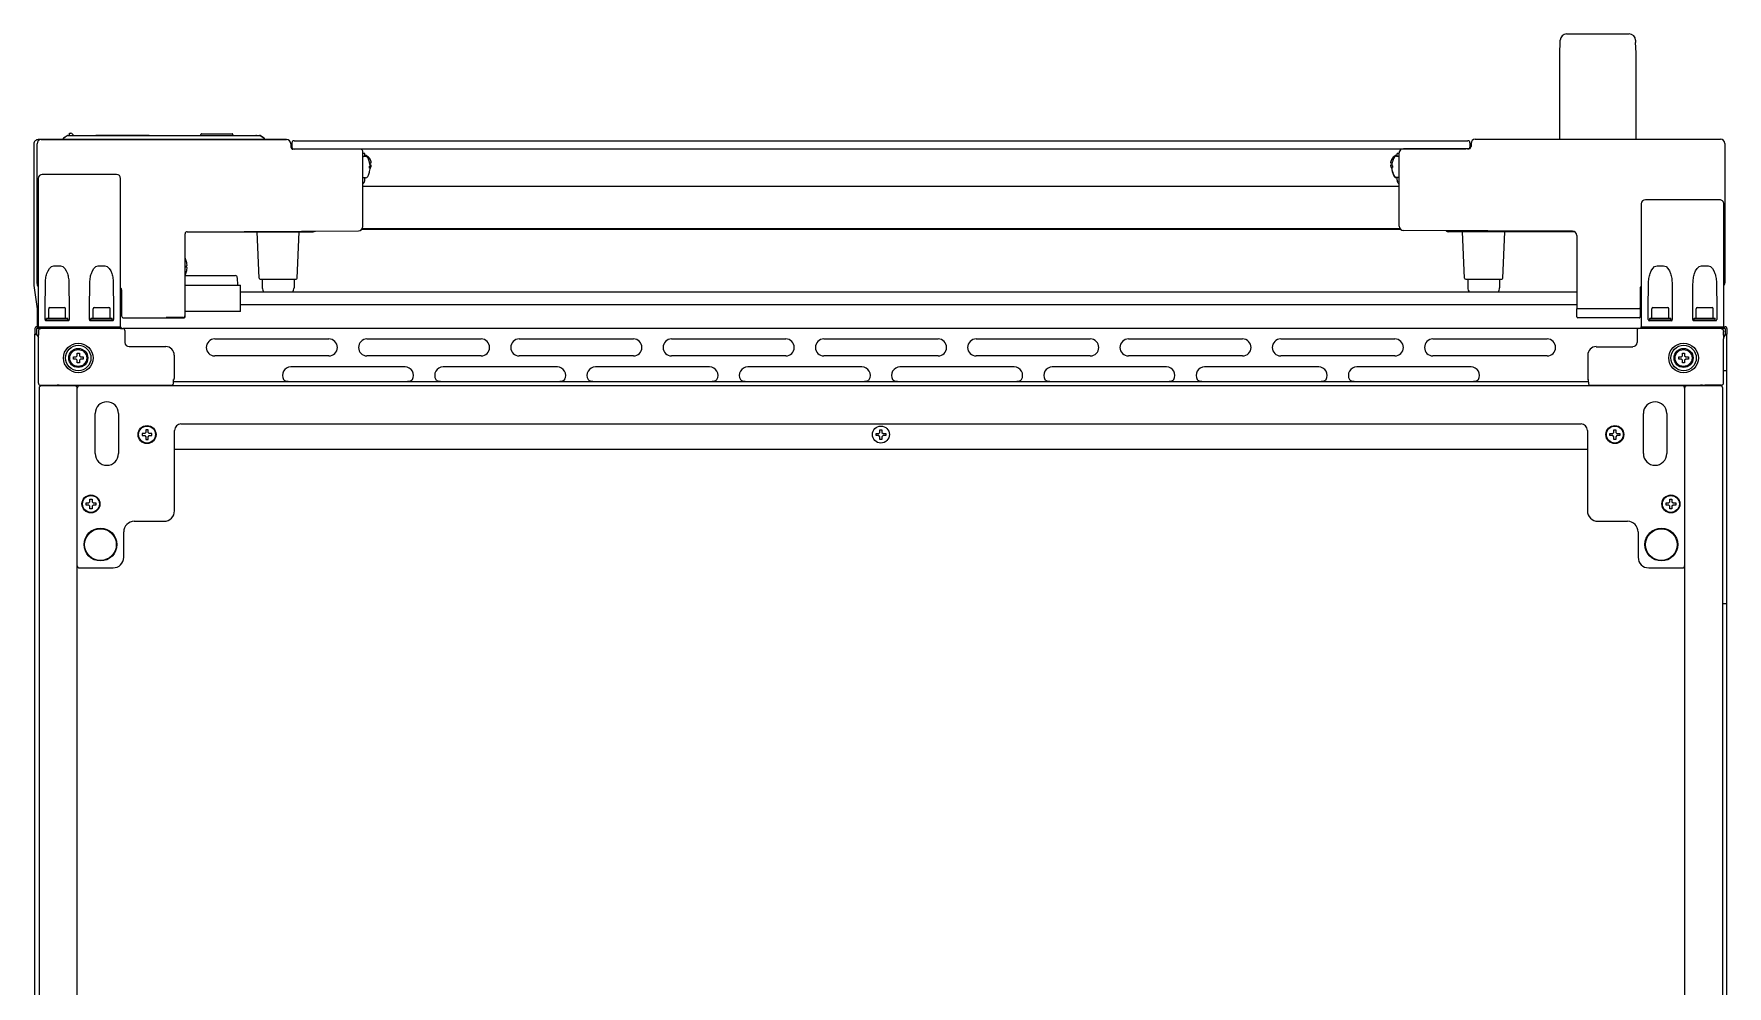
# Model space of a CAD drawing. Header units: millimetres. Extents: x 1025 to 6152, y 3757 to 7264.
# Drawn here: x 3913 to 4714, y 6814 to 7264 of the extents above; entities that cross this region are included whole.
import ezdxf

# ---------------------------------------------------------------- set-up
doc = ezdxf.new("R2010")
doc.units = ezdxf.units.MM
doc.header["$LTSCALE"] = 346.5
doc.layers.get('0').update_dxf_attribs({"linetype": 'CONTINUOUS'})
doc.layers.add('ASSI', color=7, linetype='CONTINUOUS')
doc.layers.add('GEOM', color=7, linetype='CONTINUOUS')

msp = doc.modelspace()

# ---------------------------------------------------------------- linework, layer by layer
at = {"color": 7, "linetype": 'Continuous'}
for p, q in [((4634.96, 7214.25), (4634.96, 7255)), ((4670.96, 7214.25), (4670.96, 7255)), ((3916.96, 7214), (3915.46, 7214)), ((3916.96, 7214), (4032.96, 7214)), ((4032.96, 7214), (3917.09, 7214)), ((3927.29, 7214.24), (3927.28, 7214)), ((3927.32, 7214.39), (3927.29, 7214.24)), ((3927.52, 7214.64), (3927.47, 7214.61)), ((3929.47, 7215.92), (3927.51, 7214.64)), ((3929.47, 7215.92), (3927.52, 7214.64)), ((3929.75, 7216), (4020.17, 7216)), ((3929.92, 7216), (3930.27, 7216)), ((3930.26, 7216), (3930.26, 7217)), ((3930.26, 7217), (3930.9, 7217)), ((3942.92, 7216.05), (3967.66, 7216.05)), ((3992.46, 7216.25), (3992.46, 7216.5)), ((3992.71, 7216.75), (4007.21, 7216.75)), ((4007.46, 7216.25), (4007.46, 7216.5)), ((4018.72, 7216), (4018.41, 7216)), ((4019.64, 7216), (4019.84, 7216)), ((4020, 7216), (4019.96, 7216)), ((4022.4, 7214.64), (4020.44, 7215.92)), ((4020.44, 7215.92), (4022.4, 7214.64)), ((4022.47, 7214.59), (4022.4, 7214.64)), ((4022.54, 7214.5), (4022.47, 7214.59)), ((4022.57, 7214.46), (4022.54, 7214.5)), ((4022.62, 7214.3), (4022.57, 7214.46)), ((4022.63, 7214.24), (4022.62, 7214.3)), ((4022.63, 7214.24), (4022.64, 7214)), ((4036.46, 7213.51), (4591.46, 7213.51)), ((4594.96, 7214.25), (4710.96, 7214.25)), ((3913.46, 7212), (3913.46, 7145)), ((3914.96, 7146), (3914.96, 7212)), ((4034.96, 7212), (4034.96, 7210.5)), ((4034.96, 7212), (4034.96, 7210.5)), ((4034.96, 7212), (4034.96, 7210.5)), ((4035.46, 7212.51), (4035.46, 7210.51)), ((4067.96, 7209.5), (4035.96, 7209.5)), ((4590.46, 7209.51), (4036.46, 7209.51)), ((4068.96, 7172.91), (4068.96, 7208.5)), ((4069.96, 7207.5), (4068.96, 7207.5)), ((4070.25, 7206), (4069.21, 7206)), ((4069.96, 7206), (4069.96, 7207.5)), ((4070.56, 7206.5), (4070.36, 7206.5)), ((4557.36, 7206.5), (4557.56, 7206.5)), ((4557.66, 7206.25), (4558.71, 7206.25)), ((4557.96, 7206.25), (4557.96, 7207.5)), ((4558.96, 7207.5), (4557.96, 7207.5)), ((4558.96, 7173.11), (4558.96, 7207.75)), ((4558.96, 7192.29), (4558.96, 7207.5)), ((4558.96, 7192.44), (4558.96, 7207.5)), ((4560.96, 7209.75), (4591.96, 7209.75)), ((4592.46, 7212.51), (4592.46, 7210.51)), ((4592.96, 7212.25), (4592.96, 7210.75)), ((4592.96, 7212), (4592.96, 7210.75)), ((4592.96, 7210.75), (4592.96, 7212)), ((4712.96, 7212.25), (4712.96, 7146.25)), ((3952.46, 7197.6), (3917.46, 7197.6)), ((4072.15, 7203.3), (4072.16, 7203.3)), ((4072.16, 7198.7), (4072.15, 7198.7)), ((4072.4, 7204.8), (4072.44, 7204.8)), ((4072.4, 7203), (4072.95, 7203)), ((4072.95, 7202), (4072.4, 7202)), ((4072.4, 7201.57), (4072.42, 7201.6)), ((4072.44, 7200.2), (4072.4, 7200.2)), ((4554.96, 7203), (4555.51, 7203)), ((4555.51, 7202), (4554.96, 7202)), ((4555.48, 7204.8), (4555.51, 7204.8)), ((4555.51, 7200.2), (4555.48, 7200.2)), ((4555.51, 7200.67), (4555.5, 7200.65)), ((4555.52, 7200.14), (4555.52, 7200.13)), ((4555.52, 7200.14), (4555.52, 7200.13)), ((4555.75, 7203.55), (4555.76, 7203.55)), ((4555.76, 7198.95), (4555.75, 7198.95)), ((4555.76, 7198.7), (4555.75, 7198.7)), ((3915.46, 7195.6), (3915.46, 7136.22)), ((3954.46, 7156.42), (3954.46, 7195.6)), ((4068.96, 7193.08), (4069.37, 7193.5)), ((4558.96, 7191.85), (4068.96, 7191.85)), ((4070.25, 7196), (4069.21, 7196)), ((4069.96, 7194.91), (4069.96, 7196)), ((4557.66, 7196.25), (4558.71, 7196.25)), ((4557.66, 7196), (4557.96, 7196)), ((4557.96, 7194.91), (4557.96, 7196.25)), ((4558.88, 7193.17), (4558.54, 7193.5)), ((4673.46, 7183.6), (4673.46, 7136.22)), ((4710.46, 7185.6), (4675.46, 7185.6)), ((4712.46, 7156.42), (4712.46, 7183.6)), ((3984.96, 7130.29), (3984.96, 7169.5)), ((3985.95, 7170.5), (4066.97, 7170.86)), ((3985.95, 7170.5), (4045.54, 7170.5)), ((4019.94, 7148.48), (4018.98, 7170.5)), ((4037.98, 7148.48), (4038.94, 7170.5)), ((4045.54, 7170.5), (4045.54, 7170.76)), ((4559.67, 7171.6), (4068.5, 7171.6)), ((4559.42, 7171.85), (4068.66, 7171.85)), ((4640.97, 7170.76), (4560.95, 7171.11)), ((4582.37, 7171.01), (4582.37, 7170.5)), ((4641.89, 7170.5), (4582.37, 7170.5)), ((4589.94, 7148.48), (4588.98, 7170.5)), ((4607.98, 7148.48), (4608.94, 7170.5)), ((4642.96, 7168.76), (4642.96, 7134.5)), ((3922.89, 7154.38), (3926.03, 7154.38)), ((3943.89, 7154.38), (3947.03, 7154.38)), ((3954.46, 7125.6), (3954.46, 7156.42)), ((3984.96, 7149.75), (4008.65, 7149.75)), ((3985.65, 7156.3), (3985.66, 7156.3)), ((3985.66, 7151.7), (3985.65, 7151.7)), ((3985.9, 7154.57), (3985.92, 7154.6)), ((4680.89, 7154.38), (4684.03, 7154.38)), ((4701.89, 7154.38), (4705.03, 7154.38)), ((4712.46, 7125.6), (4712.46, 7156.42)), ((3913.46, 7145), (3914.96, 7134)), ((3918.78, 7134.33), (3918.89, 7145.87)), ((3930.03, 7145.87), (3930.13, 7134.33)), ((3939.78, 7134.33), (3939.89, 7145.87)), ((3951.03, 7145.87), (3951.13, 7134.33)), ((3954.96, 7143), (3954.96, 7130.75)), ((3984.96, 7145.25), (4011.21, 7145.25)), ((4009.65, 7148.76), (4009.71, 7145.25)), ((4011.21, 7132.75), (4011.21, 7145.25)), ((4011.21, 7142), (4642.96, 7142)), ((4673.46, 7144.25), (4672.96, 7144.25)), ((4672.96, 7144.25), (4672.96, 7134.25)), ((4673.46, 7144), (4672.96, 7144)), ((4676.78, 7134.33), (4676.89, 7145.87)), ((4688.03, 7145.87), (4688.13, 7134.33)), ((4697.78, 7134.33), (4697.89, 7145.87)), ((4709.03, 7145.87), (4709.13, 7134.33)), ((3914.96, 7134), (3914.96, 7133.43)), ((3914.96, 7134), (3914.97, 7134)), ((3914.96, 7133.43), (3914.96, 7133.15)), ((3915.46, 7136.22), (3915.46, 7125.6)), ((3918.78, 7128.92), (3918.78, 7134.33)), ((3920.46, 7129.8), (3920.46, 7134.1)), ((3920.96, 7134.6), (3927.96, 7134.6)), ((3928.46, 7129.8), (3928.46, 7134.1)), ((3930.13, 7134.33), (3930.13, 7128.92)), ((3939.78, 7128.92), (3939.78, 7134.33)), ((3941.46, 7129.8), (3941.46, 7134.1)), ((3941.96, 7134.6), (3948.96, 7134.6)), ((3949.46, 7129.8), (3949.46, 7134.1)), ((3951.13, 7134.33), (3951.13, 7128.92)), ((4642.96, 7136), (4011.21, 7136)), ((4642.96, 7130.25), (4642.96, 7134)), ((4643.21, 7134.25), (4672.71, 7134.25)), ((4672.96, 7134), (4672.96, 7130.25)), ((4673.46, 7136.22), (4673.46, 7125.6)), ((4676.78, 7128.92), (4676.78, 7134.33)), ((4678.46, 7129.8), (4678.46, 7134.1)), ((4678.96, 7134.6), (4685.96, 7134.6)), ((4686.46, 7129.8), (4686.46, 7134.1)), ((4688.13, 7134.33), (4688.13, 7128.92)), ((4697.78, 7128.92), (4697.78, 7134.33)), ((4699.46, 7129.8), (4699.46, 7134.1)), ((4699.96, 7134.6), (4706.96, 7134.6)), ((4707.46, 7129.8), (4707.46, 7134.1)), ((4709.13, 7134.33), (4709.13, 7128.92)), ((3914.86, 7125.6), (3954.46, 7125.6)), ((3914.96, 7133.15), (3914.96, 7125.48)), ((3914.96, 7125.48), (3914.96, 7125.41)), ((3915.67, 7125.6), (3915.46, 7125.6)), ((3915.89, 7125.6), (3954.46, 7125.6)), ((3929.63, 7128.42), (3919.28, 7128.42)), ((3919.46, 7128.8), (3919.46, 7129.4)), ((3919.66, 7129.6), (3929.26, 7129.6)), ((3929.26, 7128.6), (3919.66, 7128.6)), ((3920.66, 7129.6), (3928.26, 7129.6)), ((3921.96, 7128.6), (3921.96, 7128.5)), ((3926.96, 7128.6), (3926.96, 7128.5)), ((3929.46, 7128.8), (3929.46, 7129.4)), ((3950.63, 7128.42), (3940.28, 7128.42)), ((3940.46, 7128.8), (3940.46, 7129.4)), ((3940.66, 7129.6), (3950.26, 7129.6)), ((3950.26, 7128.6), (3940.66, 7128.6)), ((3941.66, 7129.6), (3949.26, 7129.6)), ((3942.96, 7128.6), (3942.96, 7128.5)), ((3947.96, 7128.6), (3947.96, 7128.5)), ((3950.46, 7128.8), (3950.46, 7129.4)), ((3954.46, 7124.8), (3954.46, 7125.6)), ((3955.96, 7129.75), (3975.96, 7129.75)), ((3976.45, 7129.78), (3979.96, 7129.75)), ((3979.96, 7129.75), (3984.46, 7129.79)), ((4011.21, 7132.75), (3984.96, 7132.75)), ((4672.46, 7129.75), (4643.46, 7129.75)), ((4673.46, 7125.6), (4713.06, 7125.6)), ((4673.46, 7124.8), (4673.46, 7125.6)), ((4673.46, 7125.6), (4711.44, 7125.6)), ((4687.63, 7128.42), (4677.28, 7128.42)), ((4677.46, 7128.8), (4677.46, 7129.4)), ((4677.66, 7129.6), (4687.26, 7129.6)), ((4687.26, 7128.6), (4677.66, 7128.6)), ((4678.66, 7129.6), (4686.26, 7129.6)), ((4679.96, 7128.6), (4679.96, 7128.5)), ((4684.96, 7128.6), (4684.96, 7128.5)), ((4687.46, 7128.8), (4687.46, 7129.4)), ((4708.63, 7128.42), (4698.28, 7128.42)), ((4698.46, 7128.8), (4698.46, 7129.4)), ((4698.66, 7129.6), (4708.26, 7129.6)), ((4708.26, 7128.6), (4698.66, 7128.6)), ((4699.66, 7129.6), (4707.26, 7129.6)), ((4700.96, 7128.6), (4700.96, 7128.5)), ((4705.96, 7128.6), (4705.96, 7128.5)), ((4708.46, 7128.8), (4708.46, 7129.4)), ((4712.24, 7125.6), (4712.46, 7125.6)), ((3913.96, 7124.8), (3913.96, 7124.7)), ((3913.96, 7124.8), (3913.96, 7124.8)), ((3913.96, 7124.7), (3913.96, 7122.13)), ((3913.96, 6426.5), (3913.96, 7122.13)), ((3914.76, 7122.13), (3913.96, 7122.13)), ((3914.76, 7124.7), (3914.76, 7122.13)), ((3914.86, 7121.72), (3914.76, 7121.75)), ((3914.86, 7124.8), (3914.86, 7124.7)), ((3954.46, 7124.8), (3914.86, 7124.8)), ((3914.86, 7121.72), (3915.59, 7120.45)), ((3915.58, 7123.55), (3915.58, 7123.22)), ((3915.59, 7098.93), (3915.59, 7119.84)), ((3915.96, 7124.33), (3915.96, 7124.8)), ((3954.46, 7124.8), (3955.46, 7124.8)), ((4672.46, 7124.8), (3955.46, 7124.8)), ((3956.46, 7123.8), (3956.46, 7118.15)), ((3998.96, 7119.8), (4052.96, 7119.8)), ((4070.96, 7119.8), (4124.96, 7119.8)), ((4142.96, 7119.8), (4196.96, 7119.8)), ((4214.96, 7119.8), (4268.96, 7119.8)), ((4286.96, 7119.8), (4340.96, 7119.8)), ((4358.96, 7119.8), (4412.96, 7119.8)), ((4430.96, 7119.8), (4484.96, 7119.8)), ((4502.96, 7119.8), (4556.96, 7119.8)), ((4574.96, 7119.8), (4628.96, 7119.8)), ((4671.46, 7123.8), (4671.46, 7118.15)), ((4673.46, 7124.8), (4672.46, 7124.8)), ((4713.06, 7124.8), (4673.46, 7124.8)), ((4711.96, 7124.33), (4711.96, 7124.8)), ((4713.06, 7121.72), (4712.33, 7120.45)), ((4712.33, 7098.93), (4712.33, 7119.84)), ((4712.34, 7123.55), (4712.34, 7123.22)), ((4713.06, 7121.72), (4713.16, 7121.75)), ((4713.16, 7124.7), (4713.16, 7122.13)), ((4713.16, 7122.13), (4713.96, 7122.13)), ((4713.96, 7124.7), (4713.96, 7122.13)), ((4713.96, 6426.4), (4713.96, 7122.13)), ((3932.16, 7110.3), (3932.16, 7111.3)), ((3932.16, 7111.3), (3933.46, 7111.3)), ((3933.46, 7110.3), (3932.16, 7110.3)), ((3933.46, 7111.3), (3933.96, 7111.8)), ((3933.96, 7109.8), (3933.46, 7110.3)), ((3933.96, 7111.8), (3933.96, 7113.1)), ((3933.96, 7113.1), (3934.96, 7113.1)), ((3933.96, 7108.5), (3933.96, 7109.8)), ((3934.96, 7113.1), (3934.96, 7111.8)), ((3934.96, 7111.8), (3935.46, 7111.3)), ((3935.46, 7110.3), (3934.96, 7109.8)), ((3934.96, 7109.8), (3934.96, 7108.5)), ((3935.46, 7111.3), (3936.76, 7111.3)), ((3936.76, 7110.3), (3935.46, 7110.3)), ((3936.76, 7111.3), (3936.76, 7110.3)), ((3975.81, 7116.15), (3958.46, 7116.15)), ((3979.81, 7112.15), (3979.81, 7101.06)), ((4052.96, 7111.8), (3998.96, 7111.8)), ((4124.96, 7111.8), (4070.96, 7111.8)), ((4196.96, 7111.8), (4142.96, 7111.8)), ((4268.96, 7111.8), (4214.96, 7111.8)), ((4340.96, 7111.8), (4286.96, 7111.8)), ((4412.96, 7111.8), (4358.96, 7111.8)), ((4484.96, 7111.8), (4430.96, 7111.8)), ((4556.96, 7111.8), (4502.96, 7111.8)), ((4628.96, 7111.8), (4574.96, 7111.8)), ((4648.11, 7112.15), (4648.11, 7101.06)), ((4652.11, 7116.15), (4669.46, 7116.15)), ((4691.16, 7111.3), (4692.46, 7111.3)), ((4691.16, 7110.3), (4691.16, 7111.3)), ((4692.46, 7110.3), (4691.16, 7110.3)), ((4692.46, 7111.3), (4692.96, 7111.8)), ((4692.96, 7109.8), (4692.46, 7110.3)), ((4692.96, 7113.1), (4693.96, 7113.1)), ((4692.96, 7111.8), (4692.96, 7113.1)), ((4692.96, 7108.5), (4692.96, 7109.8)), ((4693.96, 7113.1), (4693.96, 7111.8)), ((4693.96, 7111.8), (4694.46, 7111.3)), ((4694.46, 7110.3), (4693.96, 7109.8)), ((4693.96, 7109.8), (4693.96, 7108.5)), ((4694.46, 7111.3), (4695.76, 7111.3)), ((4695.76, 7110.3), (4694.46, 7110.3)), ((4695.76, 7111.3), (4695.76, 7110.3)), ((3934.96, 7108.5), (3933.96, 7108.5)), ((4088.96, 7106.6), (4034.96, 7106.6)), ((4160.96, 7106.6), (4106.96, 7106.6)), ((4232.96, 7106.6), (4178.96, 7106.6)), ((4304.96, 7106.6), (4250.96, 7106.6)), ((4376.96, 7106.6), (4322.96, 7106.6)), ((4448.96, 7106.6), (4394.96, 7106.6)), ((4520.96, 7106.6), (4466.96, 7106.6)), ((4592.96, 7106.6), (4538.96, 7106.6)), ((4693.96, 7108.5), (4692.96, 7108.5)), ((4713.96, 7104.8), (4712.33, 7104.8)), ((3915.96, 7096.6), (3915.96, 6428.6)), ((3916.59, 7097.93), (3924.47, 7097.93)), ((3932.96, 7097.6), (3916.96, 7097.6)), ((3917.96, 7097.8), (3928.96, 7097.8)), ((3926.45, 7097.95), (3926.46, 7097.95)), ((3926.46, 7097.95), (3978.5, 7097.95)), ((3928.58, 7097.95), (3928.67, 7097.8)), ((3928.96, 7097.95), (3928.96, 7097.8)), ((3933.96, 6428.6), (3933.96, 7096.6)), ((4692.96, 7097.6), (3934.96, 7097.6)), ((3979.5, 7099.38), (3979.51, 7099.72)), ((4648.41, 7099.6), (3979.5, 7099.6)), ((3979.5, 7098.95), (3979.5, 7099.38)), ((3979.51, 7100), (3979.52, 7100.24)), ((3979.51, 7099.72), (3979.51, 7100)), ((4648.4, 7100.44), (4648.4, 7100.28)), ((4648.4, 7100.28), (4648.41, 7100.07)), ((4648.41, 7099.67), (4648.42, 7099.35)), ((4648.42, 7099.35), (4648.42, 7098.95)), ((4649.42, 7097.95), (4701.46, 7097.95)), ((4693.96, 7096.6), (4693.96, 6428.6)), ((4710.96, 7097.6), (4694.96, 7097.6)), ((4698.96, 7097.95), (4698.96, 7097.8)), ((4709.96, 7097.8), (4698.96, 7097.8)), ((4699.34, 7097.95), (4699.25, 7097.8)), ((4699.34, 7097.95), (4699.25, 7097.8)), ((4701.47, 7097.95), (4701.46, 7097.95)), ((4711.33, 7097.93), (4703.45, 7097.93)), ((4711.96, 6428.6), (4711.96, 7096.6)), ((3942.46, 7065.6), (3942.46, 7084.6)), ((3953.46, 7084.6), (3953.46, 7065.6)), ((3982.96, 7079.6), (4644.96, 7079.6)), ((4674.46, 7065.6), (4674.46, 7084.6)), ((4685.46, 7084.6), (4685.46, 7065.6)), ((3965.96, 7075.1), (3964.66, 7075.1)), ((3964.66, 7075.1), (3964.66, 7074.1)), ((3964.66, 7074.1), (3965.96, 7074.1)), ((3966.46, 7075.6), (3965.96, 7075.1)), ((3965.96, 7074.1), (3966.46, 7073.6)), ((3967.46, 7076.9), (3966.46, 7076.9)), ((3966.46, 7076.9), (3966.46, 7075.6)), ((3966.46, 7073.6), (3966.46, 7072.3)), ((3966.46, 7072.3), (3967.46, 7072.3)), ((3967.46, 7075.6), (3967.46, 7076.9)), ((3967.96, 7075.1), (3967.46, 7075.6)), ((3967.46, 7073.6), (3967.96, 7074.1)), ((3967.46, 7072.3), (3967.46, 7073.6)), ((3969.26, 7075.1), (3967.96, 7075.1)), ((3967.96, 7074.1), (3969.26, 7074.1)), ((3969.26, 7074.1), (3969.26, 7075.1)), ((3979.96, 7038.6), (3979.96, 7076.6)), ((4311.66, 7074.1), (4311.66, 7075.1)), ((4311.66, 7075.1), (4312.96, 7075.1)), ((4312.96, 7074.1), (4311.66, 7074.1)), ((4312.96, 7075.1), (4313.46, 7075.6)), ((4313.46, 7073.6), (4312.96, 7074.1)), ((4313.46, 7075.6), (4313.46, 7076.9)), ((4313.46, 7076.9), (4314.46, 7076.9)), ((4313.46, 7072.3), (4313.46, 7073.6)), ((4314.46, 7072.3), (4313.46, 7072.3)), ((4314.46, 7076.9), (4314.46, 7075.6)), ((4314.46, 7075.6), (4314.96, 7075.1)), ((4314.96, 7074.1), (4314.46, 7073.6)), ((4314.46, 7073.6), (4314.46, 7072.3)), ((4314.96, 7075.1), (4316.26, 7075.1)), ((4316.26, 7074.1), (4314.96, 7074.1)), ((4316.26, 7075.1), (4316.26, 7074.1)), ((4647.96, 7076.6), (4647.96, 7038.6)), ((4658.66, 7075.1), (4659.96, 7075.1)), ((4658.66, 7074.1), (4658.66, 7075.1)), ((4659.96, 7074.1), (4658.66, 7074.1)), ((4659.96, 7075.1), (4660.46, 7075.6)), ((4660.46, 7073.6), (4659.96, 7074.1)), ((4660.46, 7076.9), (4661.46, 7076.9)), ((4660.46, 7075.6), (4660.46, 7076.9)), ((4660.46, 7072.3), (4660.46, 7073.6)), ((4661.46, 7072.3), (4660.46, 7072.3)), ((4661.46, 7076.9), (4661.46, 7075.6)), ((4661.46, 7075.6), (4661.96, 7075.1)), ((4661.96, 7074.1), (4661.46, 7073.6)), ((4661.46, 7073.6), (4661.46, 7072.3)), ((4661.96, 7075.1), (4663.26, 7075.1)), ((4663.26, 7074.1), (4661.96, 7074.1)), ((4663.26, 7075.1), (4663.26, 7074.1)), ((4647.96, 7067.6), (3979.96, 7067.6)), ((3938.16, 7041.3), (3938.16, 7042.3)), ((3938.16, 7042.3), (3939.46, 7042.3)), ((3939.46, 7041.3), (3938.16, 7041.3)), ((3939.46, 7042.3), (3939.96, 7042.8)), ((3939.96, 7040.8), (3939.46, 7041.3)), ((3939.96, 7042.8), (3939.96, 7044.1)), ((3939.96, 7044.1), (3940.96, 7044.1)), ((3939.96, 7039.5), (3939.96, 7040.8)), ((3940.96, 7039.5), (3939.96, 7039.5)), ((3940.96, 7044.1), (3940.96, 7042.8)), ((3940.96, 7042.8), (3941.46, 7042.3)), ((3941.46, 7041.3), (3940.96, 7040.8)), ((3940.96, 7040.8), (3940.96, 7039.5)), ((3941.46, 7042.3), (3942.76, 7042.3)), ((3942.76, 7041.3), (3941.46, 7041.3)), ((3942.76, 7042.3), (3942.76, 7041.3)), ((4685.16, 7042.3), (4686.46, 7042.3)), ((4685.16, 7041.3), (4685.16, 7042.3)), ((4686.46, 7041.3), (4685.16, 7041.3)), ((4686.46, 7042.3), (4686.96, 7042.8)), ((4686.96, 7040.8), (4686.46, 7041.3)), ((4686.96, 7044.1), (4687.96, 7044.1)), ((4686.96, 7042.8), (4686.96, 7044.1)), ((4686.96, 7039.5), (4686.96, 7040.8)), ((4687.96, 7039.5), (4686.96, 7039.5)), ((4687.96, 7044.1), (4687.96, 7042.8)), ((4687.96, 7042.8), (4688.46, 7042.3)), ((4688.46, 7041.3), (4687.96, 7040.8)), ((4687.96, 7040.8), (4687.96, 7039.5)), ((4688.46, 7042.3), (4689.76, 7042.3)), ((4689.76, 7041.3), (4688.46, 7041.3)), ((4689.76, 7042.3), (4689.76, 7041.3)), ((3960.96, 7033.6), (3974.96, 7033.6)), ((4652.96, 7033.6), (4666.96, 7033.6)), ((3955.96, 7016.6), (3955.96, 7028.6)), ((4671.96, 7028.6), (4671.96, 7016.6)), ((3934.96, 7011.6), (3950.96, 7011.6)), ((4676.96, 7011.6), (4692.96, 7011.6)), ((4713.99, 7000.1), (4713.96, 7000.1)), ((4714.04, 6997.6), (4713.99, 6997.6)), ((4711.96, 6994.8), (4713.96, 6994.8))]:
    msp.add_line(p, q, dxfattribs=at)
for points in [[(3927.47, 7214.61), (3927.38, 7214.52), (3927.32, 7214.39)], [(4022.53, 7214.52), (4022.51, 7214.55), (4022.48, 7214.58), (4022.44, 7214.61), (4022.41, 7214.64), (4022.4, 7214.64)], [(4022.61, 7214.38), (4022.59, 7214.41), (4022.58, 7214.45), (4022.56, 7214.49), (4022.53, 7214.52)], [(4022.63, 7214.24), (4022.63, 7214.27), (4022.62, 7214.3), (4022.62, 7214.34), (4022.61, 7214.38)], [(3979.52, 7100.24), (3979.52, 7100.42), (3979.52, 7100.5), (3979.52, 7100.56), (3979.53, 7100.61), (3979.53, 7100.64), (3979.53, 7100.65)], [(4648.39, 7100.66), (4648.39, 7100.66), (4648.39, 7100.64), (4648.39, 7100.61), (4648.39, 7100.57), (4648.39, 7100.51), (4648.4, 7100.44)], [(4648.41, 7100.07), (4648.41, 7099.81), (4648.41, 7099.67)]]:
    msp.add_lwpolyline(points, dxfattribs=at)
for centre, radius in [((3934.46, 7110.8), 7), ((4693.46, 7110.8), 7), ((3934.46, 7110.8), 6), ((3934.46, 7110.8), 4.5), ((3934.46, 7110.8), 4), ((4693.46, 7110.8), 6), ((4693.46, 7110.8), 4.5), ((4693.46, 7110.8), 4), ((3966.96, 7074.6), 4.25), ((3966.96, 7074.6), 4), ((4313.96, 7074.6), 4), ((4660.96, 7074.6), 4.25), ((4660.96, 7074.6), 4), ((3940.46, 7041.8), 4.25), ((3940.46, 7041.8), 4), ((4687.46, 7041.8), 4.25), ((4687.46, 7041.8), 4), ((3944.96, 7022.6), 7.75), ((3944.96, 7022.6), 7.49), ((4682.96, 7022.6), 7.75), ((4682.96, 7022.6), 7.49)]:
    msp.add_circle(centre, radius, dxfattribs=at)
for centre, radius, start, end in [((3915.46, 7212), 2, 89.99639, 180.00361), ((3916.96, 7212), 2, 90, 180), ((3927.79, 7214.22), 0.5, 123.06676, 178), ((3928.52, 7215), 0.25, 90, 123.06862), ((3929.75, 7215.5), 0.5, 90, 97.5808), ((3930.9, 7216), 1, 22.02431, 90), ((3932.76, 7216.75), 1, 202.02431, 228.69118), ((3942.92, 7215.8), 0.25, 90, 125.43105), ((3960.66, 7215.8), 0.25, 90, 125.49864), ((3962.94, 7215.8), 0.25, 54.49203, 90), ((3965.52, 7215.8), 0.25, 90, 126.51277), ((3991.96, 7216.25), 0.5, 329.36366, 360), ((3992.71, 7216.5), 0.25, 90, 180), ((4007.21, 7216.5), 0.25, 360, 90), ((4007.96, 7216.25), 0.5, 180, 210.63634), ((4020.17, 7215.5), 0.5, 56.93216, 90.0007), ((4022.13, 7214.22), 0.5, 2, 56.93324), ((4036.46, 7212.51), 1, 90, 180), ((4591.46, 7212.51), 1, 360, 90), ((4036.46, 7210.51), 1, 180, 270), ((4069.21, 7205.75), 0.25, 90, 180), ((4070.36, 7206.1), 0.4, 90, 157.5), ((4070.25, 7204.75), 1.25, 28.60206, 90), ((4070.56, 7206.1), 0.4, 59.69882, 90), ((4068.34, 7202.3), 4.8, 31.37271, 59.69882), ((4063.38, 7201), 9.08, 14.6676, 28.60206), ((4559.58, 7202.3), 4.8, 120.30118, 148.62729), ((4564.54, 7201.25), 9.08, 151.39794, 165.33239), ((4557.66, 7205), 1.25, 90, 151.39794), ((4557.36, 7206.1), 0.4, 90, 120.30118), ((4557.56, 7206.1), 0.4, 22.5, 90), ((4558.71, 7206), 0.25, 360, 90), ((4591.46, 7210.51), 1, 270, 360), ((3917.46, 7195.6), 2, 90.00892, 179.99108), ((3952.46, 7195.6), 2, 0.00249, 89.99751), ((4063.38, 7201), 9.08, 331.39794, 345.33239), ((4063.49, 7201.07), 8.95, 12.63084, 14.39435), ((4063.38, 7201), 8.79, 357.39099, 2.60901), ((4063.49, 7200.92), 8.95, 345.60565, 347.36916), ((4063.48, 7201.07), 8.95, 4.19923, 12.62565), ((4063.48, 7200.92), 8.95, 347.37435, 355.80077), ((4068.35, 7202.31), 4.75, 28.9687, 31.53408), ((4068.65, 7202.5), 3.79, 0.00886, 7.59866), ((4068.65, 7202.5), 3.79, 352.40134, 359.99114), ((4068.35, 7202.68), 4.75, 328.46595, 330.64079), ((4068.34, 7202.7), 4.8, 327.85623, 328.62729), ((4063.5, 7201.08), 8.94, 3.35027, 4.19291), ((4063.5, 7200.92), 8.94, 355.80709, 356.64973), ((4068.35, 7202.68), 4.75, 330.64097, 331.03163), ((4068.36, 7202.31), 4.75, 28.00738, 28.96837), ((4068.36, 7202.68), 4.75, 331.03163, 331.99262), ((4068.36, 7202.31), 4.75, 26.68125, 28.00741), ((4068.36, 7202.68), 4.75, 331.99258, 333.31875), ((4068.36, 7202.32), 4.74, 25.54022, 26.6812), ((4068.36, 7202.68), 4.74, 333.3188, 334.45978), ((4068.36, 7202.32), 4.74, 24.57218, 25.5402), ((4068.36, 7202.68), 4.74, 334.45979, 335.42782), ((4068.37, 7202.32), 4.73, 23.31746, 24.5722), ((4068.37, 7202.68), 4.73, 335.4278, 336.68253), ((4068.37, 7202.32), 4.73, 22.54738, 23.31738), ((4068.37, 7202.67), 4.73, 336.68262, 337.45262), ((4068.38, 7202.32), 4.72, 21.00254, 22.54756), ((4068.38, 7202.67), 4.72, 337.45244, 338.99746), ((4068.39, 7202.33), 4.72, 20.5181, 21.00225), ((4068.39, 7202.67), 4.72, 338.99775, 339.4819), ((4068.4, 7202.33), 4.7, 18.46558, 20.51874), ((4068.4, 7202.66), 4.7, 339.48126, 341.53441), ((4068.42, 7202.34), 4.68, 17.37727, 18.46505), ((4068.42, 7202.66), 4.68, 341.53495, 342.62273), ((4068.43, 7202.34), 4.67, 16.39488, 17.37721), ((4068.43, 7202.65), 4.67, 342.62279, 343.60512), ((4068.46, 7202.35), 4.64, 14.31758, 16.39637), ((4068.46, 7202.64), 4.64, 343.60363, 345.68242), ((4070.97, 7203.24), 2.01, 5.14015, 7.27441), ((4070.96, 7203.25), 2.01, 352.72591, 354.74149), ((4070.96, 7201.74), 2.01, 5.2585, 7.27409), ((4070.97, 7201.75), 2.01, 352.72561, 354.85983), ((4070.99, 7203.25), 1.98, 4.28564, 5.13722), ((4071, 7203.25), 1.97, 355.39843, 356.78331), ((4070.99, 7203.25), 1.98, 354.74422, 355.39913), ((4070.99, 7201.75), 1.98, 4.60089, 5.25577), ((4071, 7201.75), 1.97, 3.21665, 4.6016), ((4070.99, 7201.75), 1.98, 354.86273, 355.7144), ((4071, 7203.25), 1.97, 3.0233, 4.28602), ((4071.01, 7203.25), 1.96, 1.99641, 3.02279), ((4071.02, 7203.25), 1.95, 0.92611, 1.99638), ((4071.02, 7203.25), 1.95, 358.84587, 0.92582), ((4071.02, 7203.25), 1.96, 357.62337, 358.84548), ((4071.01, 7203.25), 1.96, 356.78408, 357.62353), ((4071.01, 7201.75), 1.96, 2.37651, 3.21588), ((4071.02, 7201.75), 1.95, 1.15446, 2.37669), ((4071.02, 7201.75), 1.95, 359.07411, 1.15407), ((4071.02, 7201.75), 1.95, 358.00369, 359.07382), ((4071.01, 7201.75), 1.96, 356.97715, 358.00366), ((4071, 7201.75), 1.97, 355.71403, 356.97664), ((4556.93, 7203.25), 1.98, 174.86273, 175.7144), ((4556.92, 7203.25), 1.97, 175.71403, 176.97664), ((4556.91, 7203.25), 1.96, 176.97715, 178.00366), ((4556.9, 7203.25), 1.95, 178.00369, 179.07382), ((4556.9, 7203.25), 1.95, 179.07411, 181.15407), ((4556.9, 7203.25), 1.95, 181.15446, 182.37669), ((4556.91, 7203.25), 1.96, 182.37651, 183.21588), ((4556.92, 7203.25), 1.97, 183.21665, 184.6016), ((4556.93, 7203.25), 1.98, 184.60089, 185.25577), ((4556.93, 7201.75), 1.98, 174.74422, 175.39913), ((4556.92, 7201.75), 1.97, 175.39843, 176.78331), ((4556.91, 7201.75), 1.96, 176.78408, 177.62353), ((4556.9, 7201.75), 1.96, 177.62337, 178.84548), ((4556.9, 7201.75), 1.95, 178.84587, 180.92582), ((4556.9, 7201.75), 1.95, 180.92611, 181.99638), ((4556.91, 7201.75), 1.96, 181.99641, 183.02279), ((4556.92, 7201.75), 1.97, 183.0233, 184.28602), ((4556.93, 7201.75), 1.98, 184.28564, 185.13722), ((4559.46, 7202.35), 4.64, 163.60363, 165.68242), ((4556.95, 7203.24), 2.01, 172.72561, 174.85983), ((4556.95, 7203.25), 2.01, 185.2585, 187.27409), ((4556.95, 7201.74), 2.01, 172.72591, 174.74149), ((4556.95, 7201.75), 2.01, 185.14015, 187.27441), ((4559.46, 7202.64), 4.64, 194.31758, 196.39637), ((4559.49, 7202.34), 4.67, 162.62279, 163.60512), ((4559.49, 7202.65), 4.67, 196.39488, 197.37721), ((4559.5, 7202.34), 4.68, 161.53495, 162.62273), ((4559.5, 7202.66), 4.68, 197.37727, 198.46505), ((4559.52, 7202.33), 4.7, 159.48126, 161.53441), ((4559.52, 7202.66), 4.7, 198.46558, 200.51874), ((4559.53, 7202.33), 4.72, 158.99775, 159.4819), ((4559.53, 7202.67), 4.72, 200.5181, 201.00225), ((4559.54, 7202.32), 4.72, 157.45244, 158.99746), ((4559.54, 7202.67), 4.72, 201.00254, 202.54756), ((4559.54, 7202.32), 4.73, 156.68262, 157.45262), ((4559.54, 7202.67), 4.73, 202.54738, 203.31738), ((4559.55, 7202.32), 4.73, 155.4278, 156.68253), ((4559.55, 7202.68), 4.73, 203.31746, 204.5722), ((4559.55, 7202.32), 4.74, 154.45979, 155.42782), ((4559.55, 7202.68), 4.74, 204.57218, 205.5402), ((4559.56, 7202.32), 4.74, 153.3188, 154.45978), ((4559.56, 7202.68), 4.74, 205.54022, 206.6812), ((4559.56, 7202.31), 4.75, 151.99258, 153.31875), ((4559.56, 7202.68), 4.75, 206.68125, 208.00741), ((4559.56, 7202.31), 4.75, 151.03163, 151.99262), ((4559.56, 7202.68), 4.75, 208.00738, 208.96837), ((4559.57, 7202.31), 4.75, 148.46592, 151.0313), ((4559.57, 7202.68), 4.75, 208.9687, 211.53408), ((4559.27, 7202.5), 3.79, 172.40134, 179.99114), ((4559.26, 7202.5), 3.78, 180.0076, 187.19438), ((4559.58, 7202.7), 4.8, 211.37271, 212.79322), ((4564.42, 7201.33), 8.94, 175.80709, 176.64973), ((4564.42, 7201.17), 8.94, 183.35027, 184.19291), ((4564.43, 7201.32), 8.95, 167.37435, 175.80077), ((4564.43, 7201.17), 8.95, 184.19923, 192.62565), ((4564.43, 7200.92), 8.95, 185.07783, 192.64682), ((4564.43, 7201.32), 8.95, 165.60565, 167.36916), ((4564.43, 7201.17), 8.95, 192.63084, 194.39435), ((4564.43, 7200.92), 8.94, 192.65045, 192.83743), ((4564.43, 7200.92), 8.95, 192.83748, 194.39435), ((4564.54, 7201.25), 8.79, 177.39099, 182.60901), ((4564.54, 7201.25), 9.08, 194.6676, 208.60206), ((4564.54, 7201), 9.08, 194.6676, 208.60206), ((4069.21, 7196.25), 0.25, 180, 270), ((4067.96, 7194.91), 2, 315, 360), ((4070.25, 7197.25), 1.25, 270, 331.39794), ((4557.66, 7197.5), 1.25, 208.60206, 270), ((4557.66, 7197.25), 1.25, 208.60206, 270), ((4559.96, 7194.91), 2, 180, 225), ((4558.71, 7196.5), 0.25, 270, 360), ((4675.46, 7183.6), 2, 90.00256, 179.99744), ((4710.46, 7183.6), 2, 359.99601, 90.00399), ((4045.54, 7172.5), 2, 270, 300.03427), ((4066.87, 7172.95), 2.09, 272.79475, 358.94429), ((4560.96, 7173.11), 2, 180, 269.75), ((4582.37, 7172.5), 2, 228.14697, 270), ((3976.88, 7154), 9.08, 14.6676, 26.96508), ((3976.88, 7154), 9.08, 333.03492, 345.33239), ((3976.99, 7154.07), 8.95, 12.63084, 14.39435), ((3976.88, 7154), 8.79, 357.39099, 2.60901), ((3976.99, 7153.92), 8.95, 345.60565, 347.36916), ((3976.98, 7154.07), 8.95, 4.19923, 12.62565), ((3976.98, 7153.92), 8.95, 347.37435, 355.80077), ((3977, 7154.08), 8.94, 3.35027, 4.19291), ((3977, 7153.92), 8.94, 355.80709, 356.64973), ((4008.65, 7148.75), 1, 1, 90), ((3920.96, 7134.1), 0.5, 90, 180), ((3927.96, 7134.1), 0.5, 0, 90), ((3941.96, 7134.1), 0.5, 90, 180), ((3948.96, 7134.1), 0.5, 0, 90), ((4643.21, 7134), 0.25, 89.98971, 180.01284), ((4672.71, 7134), 0.25, 359.98182, 90.01236), ((4677.28, 7134.33), 0.5, 179.42261, 180), ((4678.96, 7134.1), 0.5, 90, 180), ((4685.96, 7134.1), 0.5, 0, 90), ((4687.63, 7134.33), 0.5, 0, 0.57739), ((4699.96, 7134.1), 0.5, 90, 180), ((4706.96, 7134.1), 0.5, 0, 90), ((3914.86, 7124.7), 0.9, 90, 180), ((3919.28, 7128.92), 0.499, 179.94697, 270.05303), ((3919.66, 7129.4), 0.2, 90, 180), ((3919.66, 7128.8), 0.2, 180, 270), ((3920.66, 7129.8), 0.2, 180, 270), ((3928.26, 7129.8), 0.2, 270, 0), ((3929.26, 7129.4), 0.2, 0, 90), ((3929.26, 7128.8), 0.2, 270, 0), ((3929.63, 7128.92), 0.499, 269.94708, 0.05292), ((3940.28, 7128.92), 0.499, 179.94697, 270.05303), ((3940.66, 7129.4), 0.2, 90, 180), ((3940.66, 7128.8), 0.2, 180, 270), ((3941.66, 7129.8), 0.2, 180, 270), ((3949.26, 7129.8), 0.2, 270, 0), ((3950.26, 7129.4), 0.2, 0, 90), ((3950.26, 7128.8), 0.2, 270, 0), ((3950.63, 7128.92), 0.499, 269.94708, 0.05292), ((3953.96, 7124.7), 0.9, 6.38059, 56.25101), ((3976.46, 7130.28), 0.5, 215.91393, 269.5), ((3984.46, 7130.29), 0.5, 270.5, 360), ((4643.46, 7130.25), 0.5, 180.00193, 269.99643), ((4672.46, 7130.25), 0.5, 270.0296, 0.04679), ((4673.96, 7124.7), 0.9, 123.74899, 173.61941), ((4677.28, 7128.92), 0.499, 179.94697, 270.05303), ((4677.66, 7129.4), 0.2, 90, 180), ((4677.66, 7128.8), 0.2, 180, 270), ((4678.66, 7129.8), 0.2, 180, 270), ((4686.26, 7129.8), 0.2, 270, 0), ((4687.26, 7129.4), 0.2, 0, 90), ((4687.26, 7128.8), 0.2, 270, 0), ((4687.63, 7128.92), 0.499, 269.94708, 0.05292), ((4698.28, 7128.92), 0.499, 179.94697, 270.05303), ((4698.66, 7129.4), 0.2, 90, 180), ((4698.66, 7128.8), 0.2, 180, 270), ((4699.66, 7129.8), 0.2, 180, 270), ((4707.26, 7129.8), 0.2, 270, 0), ((4708.26, 7129.4), 0.2, 0, 90), ((4708.26, 7128.8), 0.2, 270, 0), ((4708.63, 7128.92), 0.499, 269.94708, 0.05292), ((4713.06, 7124.7), 0.9, 0, 90), ((3914.86, 7124.7), 0.1, 90, 180), ((3998.96, 7115.8), 4, 90, 270), ((4052.96, 7115.8), 4, 270, 90), ((4070.96, 7115.8), 4, 90, 270), ((4124.96, 7115.8), 4, 270, 90), ((4142.96, 7115.8), 4, 90, 270), ((4196.96, 7115.8), 4, 270, 90), ((4214.96, 7115.8), 4, 90, 270), ((4268.96, 7115.8), 4, 270, 90), ((4286.96, 7115.8), 4, 90, 270), ((4340.96, 7115.8), 4, 270, 90), ((4358.96, 7115.8), 4, 90, 270), ((4412.96, 7115.8), 4, 270, 90), ((4430.96, 7115.8), 4, 90, 270), ((4484.96, 7115.8), 4, 270, 90), ((4502.96, 7115.8), 4, 90, 270), ((4556.96, 7115.8), 4, 270, 90), ((4574.96, 7115.8), 4, 90, 270), ((4628.96, 7115.8), 4, 270, 90), ((4713.06, 7124.7), 0.1, 0, 90), ((4034.96, 7102.6), 4, 90, 210), ((4088.96, 7102.6), 4, 330, 90), ((4106.96, 7102.6), 4, 90, 210), ((4160.96, 7102.6), 4, 330, 90), ((4178.96, 7102.6), 4, 90, 210), ((4232.96, 7102.6), 4, 330, 90), ((4250.96, 7102.6), 4, 90, 210), ((4304.96, 7102.6), 4, 330, 90), ((4322.96, 7102.6), 4, 90, 210), ((4376.96, 7102.6), 4, 330, 90), ((4394.96, 7102.6), 4, 90, 210), ((4448.96, 7102.6), 4, 330, 90), ((4466.96, 7102.6), 4, 90, 210), ((4520.96, 7102.6), 4, 330, 90), ((4538.96, 7102.6), 4, 90, 210), ((4592.96, 7102.6), 4, 330, 90), ((3916.96, 7096.6), 1, 90, 180), ((3917.96, 7095.8), 2, 90, 115.80301), ((3932.96, 7096.6), 1, 0, 90), ((3934.96, 7096.6), 1, 90, 180), ((3978.5, 7098.95), 1, 270.00662, 359.6978), ((3978.8, 7101.07), 1.01, 315.00301, 329.35449), ((4649.12, 7101.07), 1.01, 210.64551, 224.99699), ((4649.42, 7098.95), 1, 180.3022, 269.99338), ((4692.96, 7096.6), 1, 0, 90), ((4694.96, 7096.6), 1, 90, 180), ((4709.96, 7095.8), 2, 64.19699, 90), ((4710.96, 7096.6), 1, 0, 90), ((3947.96, 7084.6), 5.5, 0, 180), ((4679.96, 7084.6), 5.5, 0, 180), ((3982.96, 7076.6), 3, 90, 180), ((4644.96, 7076.6), 3, 0, 90), ((3947.96, 7065.6), 5.5, 180, 0), ((4679.96, 7065.6), 5.5, 180, 0), ((3940.46, 7035.8), 4.75, 131.47673, 133.96871), ((3940.46, 7035.8), 4.75, 46.03133, 48.52327), ((3974.96, 7038.6), 5, 270, 0), ((4652.96, 7038.6), 5, 180, 270), ((4687.46, 7035.8), 4.75, 131.47673, 133.96871), ((4687.46, 7035.8), 4.75, 46.03133, 48.52327), ((3960.96, 7028.6), 5, 90, 180), ((4666.96, 7028.6), 5, 0, 90), ((3950.96, 7016.6), 5, 270, 0), ((4676.96, 7016.6), 5, 180, 270), ((3934.96, 7012.6), 1, 180, 270), ((4692.96, 7012.6), 1, 270, 0)]:
    msp.add_arc(centre, radius, start, end, dxfattribs=at)
for centre, major_axis, ratio, start_param, end_param in [((4032.96, 7212), (1.41, 1.41), 0.999695, -0.785246, 0.785246), ((4594.96, 7212.25), (-1.41, 1.41), 0.999695, -0.785246, 0.785246), ((4710.96, 7212.25), (1.41, 1.41), 0.999695, -0.785246, 0.785246), ((4035.96, 7210.5), (-0.707, -0.707), 0.999695, -0.785246, 0.785246), ((4067.96, 7208.5), (0, 1), 0.999848, -1.570796, 0), ((4560.96, 7207.75), (-1.41, 1.41), 0.999695, -0.313957, 0.785246), ((4591.96, 7210.75), (-0.707, 0.707), 0.999695, -3.7342, -2.356347), ((3914.98, 7166.71), (0, 2), 0.008727, 1.000756, 1.570796), ((3985.96, 7169.5), (0.709, -0.706), 0.999697, 2.358527, 3.924658), ((4640.96, 7168.76), (1.42, 1.41), 0.999697, -0.783065, 0.783065), ((3916.96, 7146), (0.89, 1.79), 0.99981, -4.248696, -3.525843), ((3953.96, 7143), (-0.707, -0.707), 0.999695, 2.356347, 3.397232), ((4710.96, 7146.25), (1.41, -1.41), 0.999695, 6.356853, 7.068431), ((4643.21, 7134.5), (-0.177, -0.177), 0.999695, -0.785246, 0.785246), ((4672.71, 7134.5), (-0.177, 0.177), 0.999695, 2.356347, 3.926839), ((4672.71, 7134.25), (0.177, -0.177), 0.999695, 6.544921, 7.068431), ((3924.46, 7128.52), (2.75, 0), 0.017455, 2.734531, 6.690247), ((3945.46, 7128.52), (2.75, 0), 0.017455, 2.734531, 6.690247), ((3955.96, 7130.75), (0.707, 0.707), 0.999695, 2.356347, 3.926839), ((3983.96, 7131.01), (-0.707, 0.707), 0.999695, -3.926839, -2.356347), ((4682.46, 7128.52), (2.75, 0), 0.017455, 2.730753, 6.694025), ((4703.46, 7128.52), (2.75, 0), 0.017455, 2.730753, 6.694025), ((3916.58, 7123.55), (-0.447, 0.895), 0.99981, -0.463541, 1.107103), ((3915.59, 7123.21), (0, 1.84), 0.004753, 1.563477, 2.722757), ((3915.58, 7119.86), (0, 1.84), 0.004753, -1.578115, -0.418836), ((3955.46, 7123.8), (0.707, 0.707), 0.999695, -0.785246, 0.785246), ((3958.46, 7118.15), (1.41, 1.41), 0.999695, 2.356347, 3.926839), ((4669.46, 7118.15), (1.41, -1.41), 0.999695, -0.785246, 0.785246), ((4672.46, 7123.8), (-0.707, 0.707), 0.999695, -0.785246, 0.785246), ((4711.34, 7123.55), (0.447, 0.895), 0.99981, -1.107103, 0.463541), ((4712.33, 7123.21), (0, 1.84), 0.004753, -2.722757, -1.563477), ((4712.33, 7119.86), (0, 1.84), 0.004753, 6.702021, 7.861301), ((3975.81, 7112.15), (2.83, 2.83), 0.999695, -0.785246, 0.785246), ((4652.11, 7112.15), (2.83, -2.83), 0.999695, 2.356347, 3.926839), ((3916.59, 7098.93), (0.707, 0.707), 0.999924, -3.926953, -2.356233), ((3978.81, 7101.06), (0.707, 0.707), 0.999695, -1.319255, -0.785246), ((4649.11, 7101.06), (-0.707, 0.707), 0.999695, 0.785246, 1.319255), ((4711.33, 7098.93), (-0.707, 0.707), 0.999924, 2.356233, 3.926953)]:
    msp.add_ellipse(centre, major_axis=major_axis, ratio=ratio, start_param=start_param, end_param=end_param, dxfattribs=at)
for points in [[(3929.65, 7215.99), (3929.59, 7215.98), (3929.53, 7215.95), (3929.5, 7215.9)], [(3946.6, 7216), (3946.57, 7216.03), (3946.53, 7216.05), (3946.48, 7216.05)], [(3953.18, 7216), (3953.19, 7216.02), (3953.21, 7216.05), (3953.24, 7216.05)], [(3967.98, 7216), (3967.88, 7216.03), (3967.76, 7216.05), (3967.66, 7216.05)], [(4072.4, 7200.42), (4072.35, 7200.51), (4072.25, 7200.55), (4072.15, 7200.6)], [(4555.51, 7201.82), (4555.57, 7201.74), (4555.67, 7201.69), (4555.76, 7201.65)], [(3985.9, 7153.42), (3985.85, 7153.51), (3985.75, 7153.55), (3985.65, 7153.6)]]:
    msp.add_open_spline(points, degree=3, dxfattribs=at)
for points, knots in [([(3929.75, 7216), (3929.73, 7216), (3929.7, 7216), (3929.67, 7215.99), (3929.65, 7215.99)], [0, 0, 0, 0, 0.497359, 1, 1, 1, 1]), ([(4072.15, 7201.4), (4072.18, 7201.41), (4072.27, 7201.46), (4072.36, 7201.52), (4072.4, 7201.57)], [0, 0, 0, 0, 0.314454, 1, 1, 1, 1]), ([(4072.42, 7200.4), (4072.42, 7200.4), (4072.41, 7200.41), (4072.41, 7200.42), (4072.4, 7200.42)], [0, 0, 0, 0, 0.489527, 1, 1, 1, 1]), ([(4555.5, 7201.85), (4555.5, 7201.84), (4555.51, 7201.84), (4555.51, 7201.83), (4555.51, 7201.82)], [0, 0, 0, 0, 0.489527, 1, 1, 1, 1]), ([(4555.76, 7200.85), (4555.73, 7200.83), (4555.64, 7200.79), (4555.55, 7200.73), (4555.51, 7200.67)], [0, 0, 0, 0, 0.314454, 1, 1, 1, 1]), ([(3918.89, 7145.87), (3918.9, 7146.7), (3918.99, 7147.93), (3919.29, 7149.58), (3919.9, 7151.86), (3921.27, 7154.38), (3922.89, 7154.38)], [0, 0, 0, 0, 0.251944, 0.37828, 0.505027, 1, 1, 1, 1]), ([(3926.03, 7154.38), (3927.65, 7154.38), (3929.02, 7151.86), (3929.63, 7149.58), (3929.93, 7147.93), (3930.02, 7146.7), (3930.03, 7145.87)], [0, 0, 0, 0, 0.494966, 0.621715, 0.748052, 1, 1, 1, 1]), ([(3939.89, 7145.87), (3939.9, 7146.7), (3939.99, 7147.93), (3940.29, 7149.58), (3940.9, 7151.86), (3942.27, 7154.38), (3943.89, 7154.38)], [0, 0, 0, 0, 0.251944, 0.37828, 0.505027, 1, 1, 1, 1]), ([(3947.03, 7154.38), (3948.65, 7154.38), (3950.02, 7151.86), (3950.63, 7149.58), (3950.93, 7147.93), (3951.02, 7146.7), (3951.03, 7145.87)], [0, 0, 0, 0, 0.494966, 0.621715, 0.748052, 1, 1, 1, 1]), ([(3985.65, 7154.4), (3985.68, 7154.41), (3985.77, 7154.46), (3985.86, 7154.52), (3985.9, 7154.57)], [0, 0, 0, 0, 0.314454, 1, 1, 1, 1]), ([(3985.92, 7153.4), (3985.92, 7153.4), (3985.91, 7153.41), (3985.91, 7153.42), (3985.9, 7153.42)], [0, 0, 0, 0, 0.489527, 1, 1, 1, 1]), ([(4676.89, 7145.87), (4676.9, 7146.7), (4676.99, 7147.93), (4677.29, 7149.58), (4677.9, 7151.86), (4679.27, 7154.38), (4680.89, 7154.38)], [0, 0, 0, 0, 0.251944, 0.37828, 0.505027, 1, 1, 1, 1]), ([(4684.03, 7154.38), (4685.65, 7154.38), (4687.02, 7151.86), (4687.63, 7149.58), (4687.93, 7147.93), (4688.02, 7146.7), (4688.03, 7145.87)], [0, 0, 0, 0, 0.494966, 0.621715, 0.748052, 1, 1, 1, 1]), ([(4697.89, 7145.87), (4697.9, 7146.7), (4697.99, 7147.93), (4698.29, 7149.58), (4698.9, 7151.86), (4700.27, 7154.38), (4701.89, 7154.38)], [0, 0, 0, 0, 0.251944, 0.37828, 0.505027, 1, 1, 1, 1]), ([(4705.03, 7154.38), (4706.65, 7154.38), (4708.02, 7151.86), (4708.63, 7149.58), (4708.93, 7147.93), (4709.02, 7146.7), (4709.03, 7145.87)], [0, 0, 0, 0, 0.494966, 0.621715, 0.748052, 1, 1, 1, 1]), ([(3914.76, 7121.75), (3914.65, 7121.78), (3914.5, 7121.82), (3914.31, 7121.89), (3914.19, 7121.93), (3914.1, 7121.98), (3914.01, 7122.03), (3913.96, 7122.09), (3913.96, 7122.13)], [0, 0, 0, 0, 0.359224, 0.519996, 0.661923, 0.781448, 0.876576, 1, 1, 1, 1]), ([(3914.86, 7121.72), (3914.83, 7121.78), (3914.78, 7121.92), (3914.76, 7122.06), (3914.76, 7122.13)], [0, 0, 0, 0, 0.511491, 1, 1, 1, 1]), ([(3914.86, 7124.76), (3914.87, 7124.76), (3914.9, 7124.78), (3914.93, 7124.8), (3914.96, 7124.8)], [0, 0, 0, 0, 0.27562, 1, 1, 1, 1]), ([(4713.06, 7121.72), (4713.08, 7121.78), (4713.14, 7121.92), (4713.16, 7122.06), (4713.16, 7122.13)], [0, 0, 0, 0, 0.511491, 1, 1, 1, 1]), ([(4713.16, 7121.75), (4713.26, 7121.78), (4713.41, 7121.82), (4713.6, 7121.89), (4713.72, 7121.93), (4713.82, 7121.98), (4713.91, 7122.03), (4713.96, 7122.09), (4713.96, 7122.13)], [0, 0, 0, 0, 0.359224, 0.519996, 0.661923, 0.781448, 0.876576, 1, 1, 1, 1]), ([(3925.47, 7097.94), (3925.36, 7097.93), (3925.03, 7097.94), (3924.69, 7097.93), (3924.47, 7097.93)], [0, 0, 0, 0, 0.32946, 1, 1, 1, 1]), ([(3925.47, 7097.94), (3925.59, 7097.95), (3925.91, 7097.94), (3926.24, 7097.95), (3926.45, 7097.95)], [0, 0, 0, 0, 0.361478, 1, 1, 1, 1]), ([(4034.96, 7099.6), (4034.63, 7099.6), (4034.15, 7099.59), (4033.51, 7099.62), (4033.04, 7099.66), (4032.6, 7099.76), (4032.18, 7099.94), (4031.8, 7100.23), (4031.59, 7100.47), (4031.49, 7100.6)], [0, 0, 0, 0, 0.259452, 0.386097, 0.509333, 0.62932, 0.748478, 0.871282, 1, 1, 1, 1]), ([(4092.42, 7100.6), (4092.33, 7100.47), (4092.12, 7100.23), (4091.74, 7099.94), (4091.32, 7099.76), (4090.88, 7099.66), (4090.41, 7099.62), (4089.77, 7099.59), (4089.29, 7099.6), (4088.96, 7099.6)], [0, 0, 0, 0, 0.128718, 0.251522, 0.37068, 0.490667, 0.613903, 0.740548, 1, 1, 1, 1]), ([(4106.96, 7099.6), (4106.63, 7099.6), (4106.15, 7099.59), (4105.51, 7099.62), (4105.04, 7099.66), (4104.6, 7099.76), (4104.18, 7099.94), (4103.8, 7100.23), (4103.59, 7100.47), (4103.49, 7100.6)], [0, 0, 0, 0, 0.259452, 0.386097, 0.509333, 0.62932, 0.748478, 0.871282, 1, 1, 1, 1]), ([(4164.42, 7100.6), (4164.33, 7100.47), (4164.12, 7100.23), (4163.74, 7099.94), (4163.32, 7099.76), (4162.88, 7099.66), (4162.41, 7099.62), (4161.77, 7099.59), (4161.29, 7099.6), (4160.96, 7099.6)], [0, 0, 0, 0, 0.128718, 0.251522, 0.37068, 0.490667, 0.613903, 0.740548, 1, 1, 1, 1]), ([(4178.96, 7099.6), (4178.63, 7099.6), (4178.15, 7099.59), (4177.51, 7099.62), (4177.04, 7099.66), (4176.6, 7099.76), (4176.18, 7099.94), (4175.8, 7100.23), (4175.59, 7100.47), (4175.49, 7100.6)], [0, 0, 0, 0, 0.259452, 0.386097, 0.509333, 0.62932, 0.748478, 0.871282, 1, 1, 1, 1]), ([(4236.42, 7100.6), (4236.33, 7100.47), (4236.12, 7100.23), (4235.74, 7099.94), (4235.32, 7099.76), (4234.88, 7099.66), (4234.41, 7099.62), (4233.77, 7099.59), (4233.29, 7099.6), (4232.96, 7099.6)], [0, 0, 0, 0, 0.128718, 0.251522, 0.37068, 0.490667, 0.613903, 0.740548, 1, 1, 1, 1]), ([(4250.96, 7099.6), (4250.63, 7099.6), (4250.15, 7099.59), (4249.51, 7099.62), (4249.04, 7099.66), (4248.6, 7099.76), (4248.18, 7099.94), (4247.8, 7100.23), (4247.59, 7100.47), (4247.49, 7100.6)], [0, 0, 0, 0, 0.259452, 0.386097, 0.509333, 0.62932, 0.748478, 0.871282, 1, 1, 1, 1]), ([(4308.42, 7100.6), (4308.33, 7100.47), (4308.12, 7100.23), (4307.74, 7099.94), (4307.32, 7099.76), (4306.88, 7099.66), (4306.41, 7099.62), (4305.77, 7099.59), (4305.29, 7099.6), (4304.96, 7099.6)], [0, 0, 0, 0, 0.128718, 0.251522, 0.37068, 0.490667, 0.613903, 0.740548, 1, 1, 1, 1]), ([(4322.96, 7099.6), (4322.63, 7099.6), (4322.15, 7099.59), (4321.51, 7099.62), (4321.04, 7099.66), (4320.6, 7099.76), (4320.18, 7099.94), (4319.8, 7100.23), (4319.59, 7100.47), (4319.49, 7100.6)], [0, 0, 0, 0, 0.259452, 0.386097, 0.509333, 0.62932, 0.748478, 0.871282, 1, 1, 1, 1]), ([(4380.42, 7100.6), (4380.33, 7100.47), (4380.12, 7100.23), (4379.74, 7099.94), (4379.32, 7099.76), (4378.88, 7099.66), (4378.41, 7099.62), (4377.77, 7099.59), (4377.29, 7099.6), (4376.96, 7099.6)], [0, 0, 0, 0, 0.128718, 0.251522, 0.37068, 0.490667, 0.613903, 0.740548, 1, 1, 1, 1]), ([(4394.96, 7099.6), (4394.63, 7099.6), (4394.15, 7099.59), (4393.51, 7099.62), (4393.04, 7099.66), (4392.6, 7099.76), (4392.18, 7099.94), (4391.8, 7100.23), (4391.59, 7100.47), (4391.49, 7100.6)], [0, 0, 0, 0, 0.259452, 0.386097, 0.509333, 0.62932, 0.748478, 0.871282, 1, 1, 1, 1]), ([(4452.42, 7100.6), (4452.33, 7100.47), (4452.12, 7100.23), (4451.74, 7099.94), (4451.32, 7099.76), (4450.88, 7099.66), (4450.41, 7099.62), (4449.77, 7099.59), (4449.29, 7099.6), (4448.96, 7099.6)], [0, 0, 0, 0, 0.128718, 0.251522, 0.37068, 0.490667, 0.613903, 0.740548, 1, 1, 1, 1]), ([(4466.96, 7099.6), (4466.63, 7099.6), (4466.15, 7099.59), (4465.51, 7099.62), (4465.04, 7099.66), (4464.6, 7099.76), (4464.18, 7099.94), (4463.8, 7100.23), (4463.59, 7100.47), (4463.49, 7100.6)], [0, 0, 0, 0, 0.259452, 0.386097, 0.509333, 0.62932, 0.748478, 0.871282, 1, 1, 1, 1]), ([(4524.42, 7100.6), (4524.33, 7100.47), (4524.12, 7100.23), (4523.74, 7099.94), (4523.32, 7099.76), (4522.88, 7099.66), (4522.41, 7099.62), (4521.77, 7099.59), (4521.29, 7099.6), (4520.96, 7099.6)], [0, 0, 0, 0, 0.128718, 0.251522, 0.37068, 0.490667, 0.613903, 0.740548, 1, 1, 1, 1]), ([(4538.96, 7099.6), (4538.63, 7099.6), (4538.15, 7099.59), (4537.51, 7099.62), (4537.04, 7099.66), (4536.6, 7099.76), (4536.18, 7099.94), (4535.8, 7100.23), (4535.59, 7100.47), (4535.49, 7100.6)], [0, 0, 0, 0, 0.259452, 0.386097, 0.509333, 0.62932, 0.748478, 0.871282, 1, 1, 1, 1]), ([(4596.42, 7100.6), (4596.33, 7100.47), (4596.12, 7100.23), (4595.74, 7099.94), (4595.32, 7099.76), (4594.88, 7099.66), (4594.41, 7099.62), (4593.77, 7099.59), (4593.29, 7099.6), (4592.96, 7099.6)], [0, 0, 0, 0, 0.128718, 0.251522, 0.37068, 0.490667, 0.613903, 0.740548, 1, 1, 1, 1]), ([(4702.45, 7097.94), (4702.33, 7097.95), (4702, 7097.94), (4701.68, 7097.95), (4701.47, 7097.95)], [0, 0, 0, 0, 0.361478, 1, 1, 1, 1]), ([(4702.45, 7097.94), (4702.56, 7097.93), (4702.89, 7097.94), (4703.22, 7097.93), (4703.45, 7097.93)], [0, 0, 0, 0, 0.32946, 1, 1, 1, 1])]:
    msp.add_open_spline(points, degree=3, knots=knots, dxfattribs=at)
at = {"layer": 'ASSI', "color": 7, "linetype": 'Continuous'}
for p, q in [((4021.46, 7147.75), (4021.46, 7143.95)), ((4036.46, 7147.75), (4036.46, 7143.95)), ((4591.46, 7147.75), (4591.46, 7143.95)), ((4606.46, 7147.75), (4606.46, 7143.95))]:
    msp.add_line(p, q, dxfattribs=at)
at = {"layer": 'GEOM', "color": 7, "linetype": 'Continuous'}
for p, q in [((4638.17, 7264), (4667.75, 7264)), ((4634.96, 7255), (4635.15, 7259.87)), ((4635.17, 7261.01), (4635.17, 7260.98)), ((4670.75, 7261.01), (4670.75, 7260.98)), ((4670.96, 7255), (4670.76, 7259.87)), ((4020.44, 7148), (4037.48, 7148)), ((4590.44, 7148), (4607.48, 7148)), ((3975.96, 7129.75), (3975.96, 7130)), ((3983.96, 7130.01), (3976.46, 7130.01))]:
    msp.add_line(p, q, dxfattribs=at)
for centre, radius, start, end in [((4020.44, 7148.5), 0.5, 182.5, 270), ((4021.71, 7147.75), 0.25, 90, 180), ((4024.46, 7143.95), 3, 180, 220.74123), ((4033.46, 7143.95), 3, 319.25877, 360), ((4036.21, 7147.75), 0.25, 360, 90), ((4037.48, 7148.5), 0.5, 270, 357.5), ((4590.44, 7148.5), 0.5, 182.5, 270), ((4591.71, 7147.75), 0.25, 90, 180), ((4594.46, 7143.95), 3, 180, 220.74123), ((4603.46, 7143.95), 3, 319.25877, 360), ((4606.21, 7147.75), 0.25, 360, 90), ((4607.48, 7148.5), 0.5, 270, 357.5)]:
    msp.add_arc(centre, radius, start, end, dxfattribs=at)
for centre, major_axis, ratio, start_param, end_param in [((4638.17, 7261), (-2.12, 2.13), 0.998785, -0.783817, 0.783819), ((4667.74, 7261), (2.12, 2.13), 0.998785, -0.783819, 0.783817), ((4635.12, 7260.98), (0, 1.5), 0.034921, -2.397759, -1.570728), ((4670.8, 7260.98), (0, 1.5), 0.034921, 1.570728, 2.397759), ((3976.46, 7130), (0.5, 0), 0.017455, 1.570796, 3.141593)]:
    msp.add_ellipse(centre, major_axis=major_axis, ratio=ratio, start_param=start_param, end_param=end_param, dxfattribs=at)

doc.saveas('drawing.dxf')
